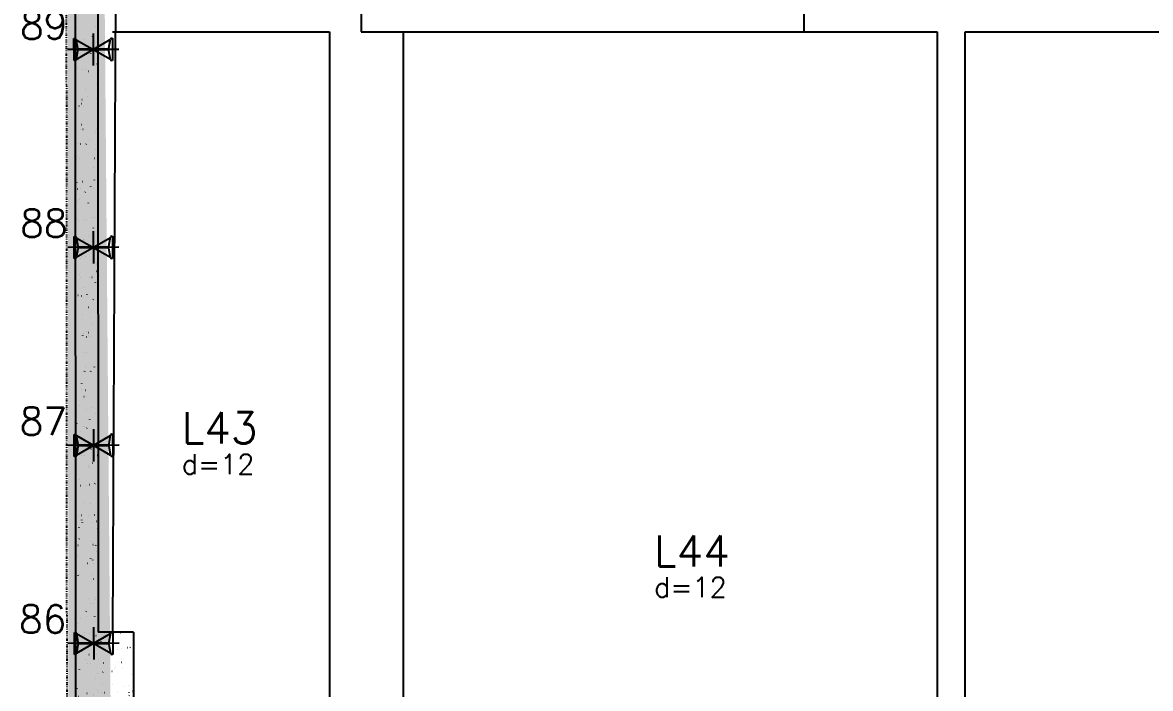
# Model space of a CAD drawing. Extents: x -40810 to 33675, y -2018 to 21213.
# Drawn here: x -6721 to -5957, y 8862 to 9312 of the extents above; entities that cross this region are included whole.
import ezdxf

# ---------------------------------------------------------------- set-up
doc = ezdxf.new("R2010")
doc.units = 0
doc.linetypes.add('ESTILO_TQS_0003', pattern=[1.5, 0.5, -0.4, 0.1, -0.5])
doc.layers.get('0').update_dxf_attribs({"color": 1, "lineweight": 9})
for name, color, linetype in [('1', 5, 'Continuous'), ('10', 7, 'Continuous'), ('13', 7, 'Continuous'), ('133', 176, 'Continuous'), ('19', 5, 'Continuous'), ('24', 5, 'ESTILO_TQS_0003'), ('3', 2, 'Continuous'), ('49', 20, 'Continuous'), ('51', 6, 'Continuous'), ('52', 21, 'Continuous')]:
    doc.layers.add(name, color=color, linetype=linetype)
doc.styles.get("Standard").update_dxf_attribs({"font": 'romans.shx', "width": 0.8})

# ---------------------------------------------------------------- blocks, each defined once
blk = doc.blocks.new('_H9EFD498501-008')
for p, q in [((191.437375, 685.660658), (191.437375, 685.660658)), ((191.437375, 681.891596), (191.437375, 681.891596)), ((191.437375, 681.891596), (191.437375, 681.891596)), ((191.437375, 681.891596), (191.437375, 681.891596)), ((191.664508, 685.670575), (191.739437, 685.673847)), ((196.880736, 685.103059), (196.890525, 685.177417)), ((200.506085, 686.056607), (200.581014, 686.059878)), ((204.868099, 684.869116), (204.941321, 684.885349)), ((208.14405, 680.617023), (208.153839, 680.691381)), ((208.529209, 685.680765), (208.602431, 685.696997)), ((210.1554, 685.013815), (210.201057, 685.073316)), ((210.621448, 686.498253), (210.696377, 686.501525)), ((212.494664, 686.580039), (212.569592, 686.583311)), ((221.33624, 686.966071), (221.411169, 686.969342)), ((195.392737, 673.800587), (195.402526, 673.874946)), ((203.900377, 676.862109), (203.946034, 676.921611)), ((219.304574, 675.350224), (219.314364, 675.424582)), ((222.431203, 675.872205), (222.504425, 675.888438)), ((226.092313, 676.683853), (226.165535, 676.700086)), ((228.132336, 676.816124), (228.177993, 676.875626)), ((191.437375, 669.001039), (191.437375, 669.001039)), ((191.437375, 665.556524), (191.437375, 665.556524)), ((191.437375, 665.556524), (191.437375, 665.556524)), ((191.437375, 665.556524), (191.437375, 665.556524)), ((192.043989, 669.135522), (192.117211, 669.151755)), ((197.759496, 668.859157), (197.805153, 668.918659)), ((199.333632, 665.901282), (199.408561, 665.904553)), ((200.156494, 671.982986), (200.202151, 672.042488)), ((201.206847, 665.983068), (201.281776, 665.98634)), ((205.223985, 672.057456), (205.297208, 672.073689)), ((206.553262, 668.533789), (206.563051, 668.608147)), ((210.048424, 666.3691), (210.123353, 666.372371)), ((220.163787, 666.810746), (220.238716, 666.814017)), ((221.877313, 668.664419), (221.92297, 668.72392)), ((222.037003, 666.892532), (222.111932, 666.895804)), ((191.437375, 660.62001), (191.437375, 660.62001)), ((191.504472, 660.707452), (191.550129, 660.766953)), ((193.801949, 661.717353), (193.811738, 661.791712)), ((205.945983, 659.326962), (206.019205, 659.343195)), ((209.607093, 660.13861), (209.680315, 660.154843)), ((215.736432, 660.661467), (215.782089, 660.720968)), ((217.640365, 662.709302), (217.650155, 662.78366)), ((218.13343, 663.785296), (218.179087, 663.844797)), ((222.787089, 663.060545), (222.860311, 663.076778)), ((228.903679, 658.223266), (228.913469, 658.297624)), ((191.437375, 656.110481), (191.437375, 656.110481)), ((191.437375, 656.110481), (191.437375, 656.110481)), ((191.437375, 656.110481), (191.437375, 656.110481)), ((204.889053, 655.892867), (204.898842, 655.967225)), ((209.481408, 652.509761), (209.527065, 652.569263)), ((216.152367, 651.40683), (216.162156, 651.481189)), ((223.509087, 650.33005), (223.582309, 650.346283)), ((227.170197, 651.141699), (227.243419, 651.157932)), ((191.437375, 645.452389), (191.437375, 645.452389)), ((191.437375, 645.452389), (191.437375, 645.452389)), ((191.437375, 643.756634), (191.437375, 643.756634)), ((191.437375, 643.219923), (191.437375, 643.219923)), ((192.13774, 649.076431), (192.147529, 649.15079)), ((193.121873, 643.593367), (193.195096, 643.6096)), ((198.760608, 645.772128), (198.835537, 645.7754)), ((203.340527, 644.50681), (203.386184, 644.566311)), ((203.401054, 644.590395), (203.410843, 644.664753)), ((205.737525, 647.630638), (205.783182, 647.69014)), ((206.30187, 646.515302), (206.375092, 646.531535)), ((208.875971, 646.213775), (208.9509, 646.217046)), ((210.749187, 646.295561), (210.824115, 646.298832)), ((219.590763, 646.681592), (219.665692, 646.684864)), ((227.312891, 646.140031), (227.322681, 646.21439)), ((227.458344, 644.312071), (227.504001, 644.371572)), ((229.706127, 647.123239), (229.781055, 647.12651)), ((197.085503, 636.355104), (197.13116, 636.414605)), ((210.684977, 634.596456), (210.758199, 634.612689)), ((214.561579, 639.323596), (214.571368, 639.397954)), ((221.317463, 636.309119), (221.36312, 636.36862)), ((223.714461, 639.432948), (223.760118, 639.492449)), ((223.864973, 637.518391), (223.938195, 637.534624)), ((191.437375, 630.329366), (191.437375, 630.329366)), ((191.437375, 630.329366), (191.437375, 630.329366)), ((191.437375, 630.329366), (191.437375, 630.329366)), ((191.437375, 628.99432), (191.437375, 628.99432)), ((191.437375, 628.99432), (191.437375, 628.99432)), ((191.437375, 628.99432), (191.437375, 628.99432)), ((193.341621, 631.475981), (193.387278, 631.535482)), ((201.810266, 632.507161), (201.820056, 632.581519)), ((207.023867, 633.784808), (207.097089, 633.801041)), ((212.89737, 626.682674), (212.907159, 626.757033)), ((215.062439, 628.157413), (215.108096, 628.216915)), ((218.41831, 626.526267), (218.493239, 626.529539)), ((220.291526, 626.608054), (220.366454, 626.611325)), ((225.648682, 633.499109), (225.658472, 633.573468)), ((229.133103, 626.994085), (229.208031, 626.997357)), ((191.437375, 625.348254), (191.437375, 625.348254)), ((191.437375, 625.348254), (191.437375, 625.348254)), ((191.437375, 625.348254), (191.437375, 625.348254)), ((197.588155, 625.616803), (197.663084, 625.620075)), ((199.46137, 625.69859), (199.536299, 625.701861)), ((200.146057, 619.866239), (200.155847, 619.940597)), ((207.379754, 620.973148), (207.452976, 620.989381)), ((208.302947, 626.084621), (208.377876, 626.087893)), ((208.921558, 620.154462), (208.967216, 620.213963)), ((211.318557, 623.27829), (211.364214, 623.337792)), ((224.160684, 622.196638), (224.170473, 622.270996)), ((224.586971, 624.787896), (224.660193, 624.804129)), ((228.248081, 625.599545), (228.321303, 625.615778)), ((191.437375, 617.438808), (191.437375, 617.438808)), ((194.199758, 618.051213), (194.27298, 618.067446)), ((202.666535, 612.002756), (202.712192, 612.062257)), ((211.409371, 615.380203), (211.419161, 615.454561)), ((224.942857, 611.976237), (225.01608, 611.99247)), ((226.898494, 611.956771), (226.944151, 612.016272)), ((229.295492, 615.0806), (229.34115, 615.140101)), ((191.437375, 605.24412), (191.437375, 605.24412)), ((191.437375, 605.24412), (191.437375, 605.24412)), ((191.437375, 604.54825), (191.437375, 604.54825)), ((191.437375, 604.54825), (191.437375, 604.54825)), ((191.437375, 604.54825), (191.437375, 604.54825)), ((196.525654, 603.999804), (196.571311, 604.059306)), ((197.015131, 605.48765), (197.09006, 605.490921)), ((198.658059, 608.563767), (198.667848, 608.638126)), ((198.922652, 607.123633), (198.968309, 607.183134)), ((207.130494, 605.929296), (207.205423, 605.932567)), ((208.101751, 608.242653), (208.174973, 608.258886)), ((209.00371, 606.011082), (209.078638, 606.014354)), ((209.818583, 603.296968), (209.828373, 603.371327)), ((211.762861, 609.054302), (211.836083, 609.070535)), ((217.845286, 606.397114), (217.920215, 606.400385)), ((220.643471, 603.805065), (220.689128, 603.864567)), ((222.569896, 610.113404), (222.579685, 610.187762)), ((227.96065, 606.83876), (228.035578, 606.842032)), ((229.833865, 606.920547), (229.908794, 606.923818)), ((191.437375, 597.368631), (191.437375, 597.368631)), ((191.437375, 597.368631), (191.437375, 597.368631)), ((197.067271, 596.480533), (197.07706, 596.554892)), ((214.50259, 595.802114), (214.548247, 595.861615)), ((216.899588, 598.925942), (216.945245, 598.985444)), ((220.905687, 597.472482), (220.915476, 597.54684)), ((225.664855, 599.245742), (225.738077, 599.261975)), ((229.325965, 600.057391), (229.399187, 600.073624)), ((191.437375, 591.657692), (191.437375, 591.657692)), ((191.437375, 591.657692), (191.437375, 591.657692)), ((191.437375, 591.657692), (191.437375, 591.657692)), ((191.616532, 591.69741), (191.689754, 591.713643)), ((195.277642, 592.509059), (195.350864, 592.525292)), ((208.154374, 590.656047), (208.164164, 590.730405)), ((208.457638, 595.430994), (208.53086, 595.447227)), ((191.437375, 585.139985), (191.437375, 585.139985)), ((191.437375, 585.139985), (191.437375, 585.139985)), ((191.437375, 585.139985), (191.437375, 585.139985)), ((195.403062, 583.839611), (195.412851, 583.91397)), ((195.842678, 585.332325), (195.917607, 585.335596)), ((197.715893, 585.414111), (197.790822, 585.417382)), ((204.503683, 582.771285), (204.54934, 582.830786)), ((206.55747, 585.800143), (206.632399, 585.803414)), ((208.247566, 587.650408), (208.293223, 587.709909)), ((209.179635, 582.700499), (209.252858, 582.716732)), ((212.840745, 583.512148), (212.913968, 583.528381)), ((216.672833, 586.241789), (216.747762, 586.24506)), ((218.546049, 586.323575), (218.620977, 586.326847)), ((219.417688, 586.17001), (219.427478, 586.244369)), ((226.020742, 586.434082), (226.093964, 586.450315)), ((227.387626, 586.709607), (227.462554, 586.712878)), ((191.437375, 578.767135), (191.437375, 578.767135)), ((191.437375, 578.767135), (191.437375, 578.767135)), ((191.972418, 578.885751), (192.045641, 578.901984)), ((202.106685, 579.647456), (202.152342, 579.706958)), ((206.666376, 579.353575), (206.676165, 579.427933)), ((217.8269, 574.086776), (217.83669, 574.161134)), ((222.480619, 574.573594), (222.526276, 574.633096)), ((226.224502, 579.452717), (226.270159, 579.512219)), ((226.742739, 573.703588), (226.815961, 573.719821)), ((191.437375, 565.876577), (191.437375, 565.876577)), ((191.437375, 565.876577), (191.437375, 565.876577)), ((191.437375, 565.876577), (191.437375, 565.876577)), ((191.437375, 565.742941), (191.437375, 565.742941)), ((191.437375, 565.742941), (191.437375, 565.742941)), ((191.437375, 565.742941), (191.437375, 565.742941)), ((192.107779, 566.616628), (192.153436, 566.676129)), ((192.694416, 566.155256), (192.767638, 566.171489)), ((193.915063, 572.53714), (193.924852, 572.611498)), ((195.269654, 565.203171), (195.344583, 565.206443)), ((195.851661, 571.495751), (195.897319, 571.555252)), ((196.355526, 566.966905), (196.428748, 566.983138)), ((205.075588, 567.270341), (205.085377, 567.344699)), ((205.385017, 565.644817), (205.459946, 565.648089)), ((207.258233, 565.726604), (207.333161, 565.729875)), ((209.535522, 569.88884), (209.608744, 569.905073)), ((216.099809, 566.112635), (216.174738, 566.115907)), ((220.083621, 571.449766), (220.129278, 571.509267)), ((226.215173, 566.554282), (226.290101, 566.557553)), ((228.088388, 566.636068), (228.163317, 566.63934)), ((228.914004, 568.262289), (228.923793, 568.336648)), ((191.437375, 565.03585), (191.437375, 565.03585)), ((191.437375, 565.03585), (191.437375, 565.03585)), ((192.324275, 560.453906), (192.334065, 560.528264)), ((210.084715, 558.418937), (210.130372, 558.478438)), ((213.828597, 563.29806), (213.874254, 563.357562)), ((213.91863, 557.969993), (213.991852, 557.986226)), ((216.162691, 561.445854), (216.172481, 561.520212)), ((227.098626, 560.891928), (227.171848, 560.908161)), ((191.437375, 553.717234), (191.437375, 553.717234)), ((191.437375, 553.717234), (191.437375, 553.717234)), ((191.437375, 552.986019), (191.437375, 552.986019)), ((191.437375, 552.986019), (191.437375, 552.986019)), ((193.050302, 553.343597), (193.123525, 553.35983)), ((203.411379, 554.629419), (203.421168, 554.703777)), ((207.687716, 555.295108), (207.733374, 555.35461)), ((210.25752, 557.158345), (210.330742, 557.174578)), ((214.674693, 550.143383), (214.684482, 550.217741)), ((227.426005, 556.959818), (227.435795, 557.034176)), ((228.061651, 550.221246), (228.107308, 550.280748)), ((191.437375, 544.931716), (191.437375, 544.931716)), ((191.437375, 544.931716), (191.437375, 544.931716)), ((191.437375, 544.931716), (191.437375, 544.931716)), ((194.097201, 545.047846), (194.17213, 545.051118)), ((195.970416, 545.129632), (196.045345, 545.132904)), ((197.68881, 542.26428), (197.734467, 542.323781)), ((201.432693, 547.143403), (201.47835, 547.202904)), ((201.92338, 543.326947), (201.93317, 543.401306)), ((204.811993, 545.515664), (204.886922, 545.518935)), ((210.613406, 544.346685), (210.686628, 544.362918)), ((214.927356, 545.95731), (215.002285, 545.960582)), ((216.800572, 546.039097), (216.8755, 546.042368)), ((225.642149, 546.425128), (225.717077, 546.4284)), ((225.664652, 547.097418), (225.710309, 547.156919)), ((225.835217, 544.876584), (225.845007, 544.950942)), ((227.820623, 548.161434), (227.893845, 548.177667)), ((191.437375, 540.095462), (191.437375, 540.095462)), ((191.437375, 540.095462), (191.437375, 540.095462)), ((191.437375, 540.095462), (191.437375, 540.095462)), ((193.7723, 540.613102), (193.845522, 540.629335)), ((195.291812, 539.140451), (195.337469, 539.199952)), ((197.43341, 541.424751), (197.506632, 541.440984)), ((213.083905, 538.060148), (213.093694, 538.134507)), ((219.409629, 538.945712), (219.455286, 539.005214)), ((228.17651, 535.349774), (228.249732, 535.366007)), ((191.437375, 534.117251), (191.437375, 534.117251)), ((191.437375, 534.117251), (191.437375, 534.117251)), ((191.437375, 527.204904), (191.437375, 527.204904)), ((191.437375, 527.204904), (191.437375, 527.204904)), ((194.128187, 527.801443), (194.201409, 527.817675)), ((200.332592, 531.243713), (200.342382, 531.318072)), ((211.335404, 531.616191), (211.408626, 531.632424)), ((213.268748, 530.94276), (213.314405, 531.002262)), ((214.996514, 532.427839), (215.069736, 532.444072)), ((215.665746, 534.066589), (215.711403, 534.126091)), ((224.171008, 532.235662), (224.180798, 532.31002)), ((191.437375, 524.827581), (191.437375, 524.827581)), ((191.437375, 524.827581), (191.437375, 524.827581)), ((193.524177, 524.918693), (193.599106, 524.921964)), ((203.63954, 525.360339), (203.714469, 525.36361)), ((205.512756, 525.442125), (205.587684, 525.445397)), ((207.013724, 522.791055), (207.059381, 522.850556)), ((211.419696, 525.419226), (211.429485, 525.493585)), ((214.354332, 525.828157), (214.429261, 525.831428)), ((222.68301, 520.93319), (222.692799, 521.007549)), ((224.469696, 526.269803), (224.544624, 526.273075)), ((226.342911, 526.35159), (226.41784, 526.354861)), ((228.898507, 522.619279), (228.97173, 522.635512)), ((191.437375, 514.314346), (191.437375, 514.314346)), ((191.437375, 514.314346), (191.437375, 514.314346)), ((191.437375, 514.314346), (191.437375, 514.314346)), ((194.850184, 515.070948), (194.923406, 515.087181)), ((198.511294, 515.882596), (198.584516, 515.898829)), ((198.668383, 518.602791), (198.678173, 518.67715)), ((200.872843, 514.788103), (200.9185, 514.847604)), ((203.269841, 517.911932), (203.315498, 517.971433)), ((209.931697, 514.116755), (209.941487, 514.191113)), ((211.69129, 518.804531), (211.764513, 518.820764)), ((224.99066, 514.593364), (225.036317, 514.652866)), ((191.437375, 504.723446), (191.437375, 504.723446)), ((191.437375, 504.723446), (191.437375, 504.723446)), ((191.437375, 504.723446), (191.437375, 504.723446)), ((192.351724, 504.763368), (192.426653, 504.766639)), ((194.224939, 504.845154), (194.299868, 504.848425)), ((194.61782, 506.636397), (194.663477, 506.695899)), ((197.180385, 507.30032), (197.190174, 507.374678)), ((203.066516, 505.231186), (203.141445, 505.234457)), ((212.413288, 506.074036), (212.48651, 506.090269)), ((213.181879, 505.672832), (213.256808, 505.676103)), ((215.055095, 505.754618), (215.130023, 505.75789)), ((216.074398, 506.885685), (216.14762, 506.901918)), ((218.849779, 506.590412), (218.895436, 506.649914)), ((221.092222, 508.849956), (221.102011, 508.924314)), ((221.246777, 509.714241), (221.292434, 509.773743)), ((223.896672, 506.14065), (223.9716, 506.143921)), ((229.254394, 509.80762), (229.327616, 509.823853)), ((191.437375, 502.491562), (191.437375, 502.491562)), ((191.437375, 501.423789), (191.437375, 501.423789)), ((191.437375, 501.423789), (191.437375, 501.423789)), ((195.206071, 502.259288), (195.279293, 502.275521)), ((208.340909, 502.033521), (208.350699, 502.107879)), ((212.594755, 498.438707), (212.640413, 498.498208)), ((229.976392, 497.077125), (230.049614, 497.093358)), ((195.589597, 495.217086), (195.599386, 495.291444)), ((195.928068, 489.528794), (196.001291, 489.545027)), ((199.589178, 490.340442), (199.662401, 490.356675)), ((206.453875, 490.435755), (206.499532, 490.495256)), ((206.6767, 489.392599), (206.68649, 489.466957)), ((208.850873, 493.559584), (208.89653, 493.619085)), ((212.769174, 493.262377), (212.842397, 493.27861)), ((219.428013, 496.209034), (219.437802, 496.283392)), ((191.437375, 488.533231), (191.437375, 488.533231)), ((191.437375, 488.533231), (191.437375, 488.533231)), ((191.437375, 488.533231), (191.437375, 488.533231)), ((191.437375, 484.619312), (191.437375, 484.619312)), ((191.437375, 484.619312), (191.437375, 484.619312)), ((191.7787, 484.634214), (191.853628, 484.637486)), ((193.925388, 482.576164), (193.935177, 482.650522)), ((200.198851, 482.284049), (200.244508, 482.343551)), ((201.894063, 485.07586), (201.968992, 485.079132)), ((203.767279, 485.157647), (203.842207, 485.160918)), ((212.608855, 485.543678), (212.683784, 485.54695)), ((217.152282, 481.343531), (217.225504, 481.359764)), ((217.940014, 484.906563), (217.949804, 484.980921)), ((222.724219, 485.985325), (222.799147, 485.988596)), ((224.43081, 482.238064), (224.476468, 482.297566)), ((224.597434, 486.067111), (224.672363, 486.070382)), ((226.827809, 485.361893), (226.873466, 485.421395)), ((191.437375, 475.642673), (191.437375, 475.642673)), ((191.437375, 475.642673), (191.437375, 475.642673)), ((194.05797, 474.281097), (194.103627, 474.340599)), ((196.283955, 476.717134), (196.357177, 476.733367)), ((196.454968, 477.404926), (196.500625, 477.464428)), ((205.188702, 478.090127), (205.198491, 478.164486)), ((213.491172, 480.531882), (213.564394, 480.548115)), ((218.175787, 474.086359), (218.221444, 474.14586)), ((229.100539, 479.639764), (229.110328, 479.714122)), ((191.437375, 470.865872), (191.437375, 470.865872)), ((191.437375, 470.865872), (191.437375, 470.865872)), ((192.437389, 471.273692), (192.447179, 471.34805)), ((203.597914, 466.006893), (203.607703, 466.081252)), ((212.034906, 466.083407), (212.080563, 466.142908)), ((213.847059, 467.720223), (213.920281, 467.736456)), ((214.431904, 469.207236), (214.477561, 469.266737)), ((216.349226, 472.823328), (216.359016, 472.897687)), ((227.43633, 466.998842), (227.446119, 467.0732)), ((191.437375, 464.515177), (191.437375, 464.515177)), ((191.437375, 463.677834), (191.437375, 463.677834)), ((191.437375, 463.677834), (191.437375, 463.677834)), ((191.437375, 463.677834), (191.437375, 463.677834)), ((191.437375, 462.752116), (191.437375, 462.752116)), ((191.437375, 462.752116), (191.437375, 462.752116)), ((191.437375, 462.752116), (191.437375, 462.752116)), ((192.479462, 464.560675), (192.554391, 464.563947)), ((197.005953, 463.986639), (197.079175, 464.002872)), ((200.667063, 464.798288), (200.740285, 464.814521)), ((201.321039, 464.946707), (201.395968, 464.949978)), ((211.436402, 465.388353), (211.511331, 465.391625)), ((213.309618, 465.47014), (213.384546, 465.473411)), ((214.685017, 460.182406), (214.694807, 460.256765)), ((222.151194, 465.856171), (222.226123, 465.859443)), ((197.361839, 451.17498), (197.435061, 451.191213)), ((201.933705, 453.365971), (201.943494, 453.44033)), ((202.035999, 453.052578), (202.081656, 453.11208)), ((205.779882, 457.931701), (205.825539, 457.991203)), ((214.569056, 454.989728), (214.642278, 455.005961)), ((218.230166, 455.801377), (218.303388, 455.81761)), ((225.948331, 455.69637), (225.958121, 455.770729)), ((230.011842, 457.885716), (230.057499, 457.945218)), ((191.437375, 449.861558), (191.437375, 449.861558)), ((191.437375, 449.861558), (191.437375, 449.861558)), ((191.437375, 444.411042), (191.437375, 444.411042)), ((191.437375, 444.411042), (191.437375, 444.411042)), ((191.437375, 444.411042), (191.437375, 444.411042)), ((199.639001, 449.92875), (199.684658, 449.988251)), ((200.148586, 444.791382), (200.223515, 444.794653)), ((202.021802, 444.873168), (202.09673, 444.87644)), ((210.863378, 445.2592), (210.938307, 445.262471)), ((213.197019, 448.879935), (213.206808, 448.954293)), ((220.012935, 444.854888), (220.058592, 444.914389)), ((220.978742, 445.700846), (221.05367, 445.704118)), ((222.851957, 445.782632), (222.926886, 445.785904)), ((223.756818, 449.734011), (223.802475, 449.793512)), ((224.357543, 443.613136), (224.367333, 443.687494)), ((191.437375, 439.240183), (191.437375, 439.240183)), ((191.437375, 436.971), (191.437375, 436.971)), ((191.437375, 436.971), (191.437375, 436.971)), ((191.437375, 436.971), (191.437375, 436.971)), ((193.383978, 441.777044), (193.429635, 441.836545)), ((198.083837, 438.444485), (198.157059, 438.460718)), ((200.445706, 442.0635), (200.455496, 442.137858)), ((201.744947, 439.256134), (201.818169, 439.272367)), ((211.606231, 436.796701), (211.61602, 436.871059)), ((214.924943, 442.178069), (214.998165, 442.194302)), ((217.615937, 441.731059), (217.661594, 441.79056)), ((198.854918, 429.980266), (198.864708, 430.054624)), ((207.617031, 428.70023), (207.662688, 428.759732)), ((211.360914, 433.579353), (211.406571, 433.638855)), ((215.64694, 429.447574), (215.720163, 429.463807)), ((219.30805, 430.259222), (219.381273, 430.275455)), ((222.693334, 430.972214), (222.703124, 431.046572)), ((191.437375, 424.306908), (191.437375, 424.306908)), ((191.437375, 424.306908), (191.437375, 424.306908)), ((191.437375, 424.080443), (191.437375, 424.080443)), ((191.437375, 424.080443), (191.437375, 424.080443)), ((198.439723, 425.632826), (198.512945, 425.649059)), ((199.575562, 424.662228), (199.650491, 424.6655)), ((205.220033, 425.576402), (205.26569, 425.635903)), ((209.690925, 425.103875), (209.765854, 425.107146)), ((209.942022, 424.155779), (209.951811, 424.230137)), ((211.564141, 425.185661), (211.639069, 425.188933)), ((220.405717, 425.571693), (220.480646, 425.574964)), ((225.593967, 420.50254), (225.639624, 420.562041)), ((229.337849, 425.381663), (229.383507, 425.441164)), ((197.497537, 419.669931), (197.497537, 419.669931)), ((197.497537, 419.669931), (197.497537, 419.669931)), ((199.869303, 418.603195), (199.869303, 418.603195)), ((199.869303, 418.603195), (199.869303, 418.603195)), ((208.125946, 414.889652), (208.125946, 414.889652)), ((208.125946, 414.889652), (208.125946, 414.889652)), ((208.688786, 414.636506), (208.688786, 414.636506)), ((216.002827, 416.635914), (216.076049, 416.652147)), ((221.205336, 419.669743), (221.215125, 419.744101)), ((223.196969, 417.378711), (223.242626, 417.438212)), ((217.910305, 410.488996), (217.910305, 410.488996)), ((217.910305, 410.488996), (217.910305, 410.488996)), ((219.880035, 409.603082), (219.880035, 409.603082)), ((219.880035, 409.603082), (219.880035, 409.603082)), ((219.880035, 409.603082), (219.880035, 409.603082)), ((227.323779, 406.255151), (227.323779, 406.255151)), ((227.323779, 406.255151), (227.323779, 406.255151)), ((228.307807, 405.812571), (228.307807, 405.812571)), ((228.307807, 405.812571), (228.307807, 405.812571)), ((229.948057, 405.884185), (230.022985, 405.887457))]:
    blk.add_line(p, q)
blk = doc.blocks.new('_H9EFD498501-009')
for p, q in [((191.437375, 1094.389442), (191.437375, 1094.389442)), ((191.437375, 1094.389442), (191.437375, 1094.389442)), ((191.437375, 1093.953633), (191.437375, 1093.953633)), ((191.437375, 1093.953633), (191.437375, 1093.953633)), ((191.704328, 1095.981336), (191.714117, 1096.055695)), ((204.463058, 1097.277167), (204.536281, 1097.2934)), ((191.437375, 1087.743352), (191.437375, 1087.743352)), ((191.437375, 1087.743352), (191.437375, 1087.743352)), ((197.1307, 1087.991928), (197.205629, 1087.995199)), ((201.978514, 1085.491454), (202.024171, 1085.550956)), ((202.791431, 1090.15685), (202.801221, 1090.231208)), ((205.185056, 1084.546672), (205.258278, 1084.562905)), ((205.722397, 1090.370577), (205.768054, 1090.430079)), ((191.437375, 1081.498885), (191.437375, 1081.498885)), ((191.437375, 1081.498885), (191.437375, 1081.498885)), ((191.437375, 1081.498885), (191.437375, 1081.498885)), ((199.581516, 1082.367625), (199.627173, 1082.427127)), ((201.303433, 1078.854378), (201.313222, 1078.928737)), ((191.437375, 1071.753975), (191.437375, 1071.753975)), ((193.326492, 1074.21592), (193.372149, 1074.275421)), ((205.540943, 1071.735012), (205.614165, 1071.751245)), ((191.437375, 1068.608327), (191.437375, 1068.608327)), ((191.437375, 1067.639217), (191.437375, 1067.639217)), ((191.437375, 1067.639217), (191.437375, 1067.639217)), ((191.437375, 1067.639217), (191.437375, 1067.639217)), ((192.360947, 1068.813078), (192.434169, 1068.829311)), ((195.958247, 1067.836603), (196.033176, 1067.839874)), ((197.831462, 1067.918389), (197.906391, 1067.921661)), ((199.712645, 1066.771144), (199.722434, 1066.845502)), ((191.437375, 1055.717769), (191.437375, 1055.717769)), ((191.437375, 1055.717769), (191.437375, 1055.717769)), ((191.437375, 1055.717769), (191.437375, 1055.717769)), ((198.048436, 1054.130222), (198.058225, 1054.20458)), ((205.162547, 1058.015278), (205.208204, 1058.074779)), ((191.437375, 1047.535083), (191.437375, 1047.535083)), ((191.437375, 1047.535083), (191.437375, 1047.535083)), ((195.385223, 1047.707449), (195.460152, 1047.710721)), ((198.907524, 1049.863572), (198.953181, 1049.923073)), ((205.500586, 1048.149096), (205.575515, 1048.152367)), ((191.437375, 1042.827212), (191.437375, 1042.827212)), ((191.437375, 1040.128285), (191.437375, 1040.128285)), ((191.437375, 1040.128285), (191.437375, 1040.128285)), ((192.766643, 1041.86062), (192.8123, 1041.920122)), ((193.438831, 1043.270923), (193.512053, 1043.287156)), ((195.163641, 1044.984449), (195.209298, 1045.04395)), ((196.560437, 1042.827751), (196.570227, 1042.902109)), ((191.437375, 1029.936654), (191.437375, 1029.936654)), ((191.437375, 1029.936654), (191.437375, 1029.936654)), ((191.437375, 1029.936654), (191.437375, 1029.936654)), ((191.437375, 1027.430948), (191.437375, 1027.430948)), ((191.437375, 1027.430948), (191.437375, 1027.430948)), ((191.437375, 1027.430948), (191.437375, 1027.430948)), ((194.21277, 1027.552124), (194.287699, 1027.555396)), ((194.969649, 1030.744516), (194.979439, 1030.818875)), ((196.085985, 1027.633911), (196.160914, 1027.637182)), ((204.488555, 1025.511224), (204.534212, 1025.570725)), ((204.927562, 1028.019942), (205.002491, 1028.023214)), ((206.056753, 1024.92003), (206.066542, 1024.994388)), ((191.437375, 1017.046096), (191.437375, 1017.046096)), ((193.30544, 1018.103594), (193.31523, 1018.177953)), ((194.516715, 1017.728769), (194.589937, 1017.745002)), ((198.347674, 1017.508272), (198.393331, 1017.567774)), ((200.744672, 1020.632101), (200.790329, 1020.691602)), ((191.437375, 1008.502596), (191.437375, 1008.502596)), ((192.09265, 1009.356567), (192.138308, 1009.416068)), ((204.568754, 1013.617558), (204.578544, 1013.691917)), ((191.437375, 1007.326813), (191.437375, 1007.326813)), ((191.437375, 1007.326813), (191.437375, 1007.326813)), ((191.437375, 1004.155538), (191.437375, 1004.155538)), ((191.437375, 1004.155538), (191.437375, 1004.155538)), ((191.437375, 1004.155538), (191.437375, 1004.155538)), ((191.437375, 1003.914233), (191.437375, 1003.914233)), ((191.437375, 1003.914233), (191.437375, 1003.914233)), ((191.437375, 1003.914233), (191.437375, 1003.914233)), ((191.817442, 1006.801123), (191.827231, 1006.875481)), ((193.639746, 1007.422971), (193.714675, 1007.426242)), ((202.977966, 1001.534324), (202.987756, 1001.608682)), ((203.755109, 1007.864617), (203.830038, 1007.867889)), ((205.628325, 1007.946404), (205.703253, 1007.949675)), ((203.928705, 993.155924), (203.974363, 993.215426)), ((191.437375, 991.264981), (191.437375, 991.264981)), ((191.437375, 991.264981), (191.437375, 991.264981)), ((191.437375, 991.264981), (191.437375, 991.264981)), ((191.437375, 987.222679), (191.437375, 987.222679)), ((191.437375, 987.222679), (191.437375, 987.222679)), ((191.437375, 987.222679), (191.437375, 987.222679)), ((191.933489, 991.374967), (192.006711, 991.391199)), ((192.467293, 987.267646), (192.542222, 987.270917)), ((194.340508, 987.349432), (194.415437, 987.352704)), ((195.594599, 992.186615), (195.667821, 992.202848)), ((201.313757, 988.893402), (201.323547, 988.96776)), ((203.182085, 987.735464), (203.257014, 987.738735)), ((191.437375, 978.374423), (191.437375, 978.374423)), ((191.437375, 978.374423), (191.437375, 978.374423)), ((192.289376, 978.563307), (192.362598, 978.57954)), ((193.929799, 980.125096), (193.975456, 980.184597)), ((197.673682, 985.004219), (197.719339, 985.06372)), ((199.825759, 977.590931), (199.835548, 977.665289)), ((191.437375, 976.876906), (191.437375, 976.876906)), ((191.437375, 976.876906), (191.437375, 976.876906)), ((191.532801, 977.001267), (191.578458, 977.060768)), ((191.437375, 967.118544), (191.437375, 967.118544)), ((191.437375, 967.118544), (191.437375, 967.118544)), ((191.437375, 965.483865), (191.437375, 965.483865)), ((191.437375, 965.483865), (191.437375, 965.483865)), ((191.437375, 965.483865), (191.437375, 965.483865)), ((191.894269, 967.138492), (191.969197, 967.141764)), ((193.011373, 965.832812), (193.084595, 965.849045)), ((196.672483, 966.644461), (196.745705, 966.660694)), ((198.234971, 965.507696), (198.24476, 965.582055)), ((202.009632, 967.580139), (202.084561, 967.58341)), ((203.882848, 967.661925), (203.957776, 967.665196)), ((199.51083, 955.772748), (199.556487, 955.832249)), ((203.254713, 960.651871), (203.30037, 960.711372)), ((191.437375, 952.593308), (191.437375, 952.593308)), ((191.437375, 952.593308), (191.437375, 952.593308)), ((192.595031, 947.064954), (192.66996, 947.068225)), ((193.36726, 953.021153), (193.440482, 953.037386)), ((196.570762, 952.866774), (196.580551, 952.941133)), ((197.113832, 952.648919), (197.159489, 952.70842)), ((201.436608, 947.450985), (201.511537, 947.454257)), ((191.437375, 947.014409), (191.437375, 947.014409)), ((191.437375, 945.251216), (191.437375, 945.251216)), ((191.437375, 945.251216), (191.437375, 945.251216)), ((191.437375, 939.70275), (191.437375, 939.70275)), ((191.437375, 939.70275), (191.437375, 939.70275)), ((191.437375, 939.70275), (191.437375, 939.70275)), ((194.089257, 940.290658), (194.162479, 940.306891)), ((195.082763, 941.564303), (195.092553, 941.638661)), ((197.750367, 941.102307), (197.823589, 941.11854)), ((206.243288, 936.297504), (206.253077, 936.371862)), ((191.437375, 926.910275), (191.437375, 926.910275)), ((191.437375, 926.910275), (191.437375, 926.910275)), ((191.437375, 926.910275), (191.437375, 926.910275)), ((191.437375, 926.812192), (191.437375, 926.812192)), ((191.437375, 926.812192), (191.437375, 926.812192)), ((193.491975, 929.481069), (193.501765, 929.555427)), ((194.445144, 927.478999), (194.518366, 927.495232)), ((200.264155, 927.29566), (200.339084, 927.298932)), ((202.13737, 927.377446), (202.212299, 927.380718)), ((202.694863, 928.296571), (202.740521, 928.356072)), ((205.091862, 931.4204), (205.137519, 931.479901)), ((191.827766, 916.840147), (191.837556, 916.914505)), ((196.43984, 920.144865), (196.485497, 920.204367)), ((204.579079, 923.656582), (204.588868, 923.73094)), ((191.437375, 913.921635), (191.437375, 913.921635)), ((191.437375, 913.921635), (191.437375, 913.921635)), ((191.437375, 913.921635), (191.437375, 913.921635)), ((191.437375, 913.874833), (191.437375, 913.874833)), ((191.437375, 913.625527), (191.437375, 913.625527)), ((191.437375, 913.625527), (191.437375, 913.625527)), ((191.437375, 913.625527), (191.437375, 913.625527)), ((192.695957, 915.265742), (192.741614, 915.325244)), ((195.167141, 914.748504), (195.240364, 914.764737)), ((198.828251, 915.560152), (198.901474, 915.576385)), ((203.09108, 912.354111), (203.10087, 912.428469)), ((191.437375, 906.80614), (191.437375, 906.80614)), ((191.437375, 906.80614), (191.437375, 906.80614)), ((195.523028, 901.936844), (195.59625, 901.953077)), ((199.691131, 907.166507), (199.76606, 907.169778)), ((191.437375, 901.031077), (191.437375, 901.031077)), ((191.437375, 901.031077), (191.437375, 901.031077)), ((201.500292, 900.270876), (201.510082, 900.345235)), ((202.020871, 895.792517), (202.066528, 895.852019)), ((191.437375, 888.140519), (191.437375, 888.140519)), ((191.437375, 888.140519), (191.437375, 888.140519)), ((191.437375, 888.140519), (191.437375, 888.140519)), ((191.437375, 886.702005), (191.437375, 886.702005)), ((191.437375, 886.702005), (191.437375, 886.702005)), ((191.437375, 886.702005), (191.437375, 886.702005)), ((195.87999, 887.789565), (195.925647, 887.849067)), ((196.245026, 889.20635), (196.318248, 889.222583)), ((198.276988, 890.913394), (198.322645, 890.972896)), ((198.518678, 887.011182), (198.593607, 887.014453)), ((199.836083, 887.629954), (199.845873, 887.704313)), ((199.906136, 890.017998), (199.979358, 890.034231)), ((200.391893, 887.092968), (200.466822, 887.096239)), ((191.437375, 881.999837), (191.437375, 881.999837)), ((191.437375, 881.999837), (191.437375, 881.999837)), ((191.437375, 875.249962), (191.437375, 875.249962)), ((191.437375, 875.249962), (191.437375, 875.249962)), ((196.600912, 876.39469), (196.674134, 876.410923)), ((198.348085, 876.327483), (198.357874, 876.401841)), ((191.437375, 866.597871), (191.437375, 866.597871)), ((191.437375, 866.597871), (191.437375, 866.597871)), ((196.757297, 864.244249), (196.767086, 864.318607)), ((197.32291, 863.664195), (197.396132, 863.680428)), ((197.945654, 866.882028), (198.020583, 866.8853)), ((200.98402, 864.475844), (201.057242, 864.492077)), ((201.461022, 863.437217), (201.506679, 863.496719)), ((203.85802, 866.561046), (203.903677, 866.620548)), ((191.437375, 862.359404), (191.437375, 862.359404)), ((191.437375, 862.359404), (191.437375, 862.359404)), ((191.437375, 862.359404), (191.437375, 862.359404)), ((191.437375, 850.374148), (191.437375, 850.374148)), ((191.437375, 850.374148), (191.437375, 850.374148)), ((191.437375, 850.374148), (191.437375, 850.374148)), ((191.437375, 849.468846), (191.437375, 849.468846)), ((191.437375, 849.468846), (191.437375, 849.468846)), ((191.462115, 850.406389), (191.507772, 850.46589)), ((195.093088, 851.603327), (195.102877, 851.677685)), ((195.205998, 855.285512), (195.251655, 855.345013)), ((197.678796, 850.852536), (197.752018, 850.868769)), ((191.437375, 846.493736), (191.437375, 846.493736)), ((191.437375, 846.493736), (191.437375, 846.493736)), ((191.437375, 846.493736), (191.437375, 846.493736)), ((193.605089, 840.300855), (193.614879, 840.375214)), ((196.773201, 846.726703), (196.84813, 846.729974)), ((198.646416, 846.808489), (198.721345, 846.811761)), ((191.437375, 836.578289), (191.437375, 836.578289)), ((191.437375, 836.578289), (191.437375, 836.578289)), ((191.437375, 836.578289), (191.437375, 836.578289)), ((198.400794, 838.122041), (198.474016, 838.138274)), ((202.061904, 838.93369), (202.135126, 838.949923)), ((204.765614, 835.034056), (204.775403, 835.108415)), ((191.437375, 826.389601), (191.437375, 826.389601)), ((191.437375, 826.389601), (191.437375, 826.389601)), ((192.014301, 828.217621), (192.024091, 828.291979)), ((196.200177, 826.59755), (196.275106, 826.600821)), ((197.043146, 826.054041), (197.088804, 826.113542)), ((198.75668, 825.310382), (198.829903, 825.326615)), ((200.787029, 830.933164), (200.832686, 830.992665)), ((206.31554, 827.039196), (206.345897, 827.040521)), ((191.437375, 823.835433), (191.437375, 823.835433)), ((191.437375, 823.835433), (191.437375, 823.835433)), ((191.437375, 823.687731), (191.437375, 823.687731)), ((191.437375, 823.687731), (191.437375, 823.687731)), ((191.437375, 818.748458), (191.437375, 818.748458)), ((191.437375, 818.748458), (191.437375, 818.748458)), ((194.646148, 822.930212), (194.691805, 822.989714)), ((203.101405, 822.393134), (203.111194, 822.467493)), ((191.437375, 810.797173), (191.437375, 810.797173)), ((191.437375, 810.797173), (191.437375, 810.797173)), ((191.437375, 810.797173), (191.437375, 810.797173)), ((199.478678, 812.579887), (199.5519, 812.59612)), ((201.613406, 811.090663), (201.623196, 811.165021)), ((203.139788, 813.391536), (203.21301, 813.407769)), ((191.437375, 806.285466), (191.437375, 806.285466)), ((191.437375, 806.285466), (191.437375, 806.285466)), ((191.437375, 806.285466), (191.437375, 806.285466)), ((195.027724, 806.442224), (195.102653, 806.445496)), ((196.900939, 806.524011), (196.975868, 806.527282)), ((205.742516, 806.910042), (205.817445, 806.913314)), ((191.437375, 797.906615), (191.437375, 797.906615)), ((191.437375, 797.906615), (191.437375, 797.906615)), ((199.834565, 799.768227), (199.907787, 799.78446)), ((200.022618, 799.007429), (200.032408, 799.081787)), ((200.22718, 798.577864), (200.272837, 798.637366)), ((202.624178, 801.701693), (202.669835, 801.761194)), ((191.437375, 787.122768), (191.437375, 787.122768)), ((193.972156, 790.426159), (194.017813, 790.48566)), ((200.556562, 787.037733), (200.629784, 787.053966)), ((204.217672, 787.849381), (204.290894, 787.865614)), ((204.570063, 786.754717), (204.644992, 786.757989)), ((191.437375, 786.181332), (191.437375, 786.181332)), ((191.437375, 786.181332), (191.437375, 786.181332)), ((191.437375, 785.016058), (191.437375, 785.016058)), ((191.437375, 785.016058), (191.437375, 785.016058)), ((191.437375, 785.016058), (191.437375, 785.016058)), ((194.4547, 786.313071), (194.529629, 786.316342)), ((198.358409, 786.366507), (198.368199, 786.440865)), ((191.437375, 772.1255), (191.437375, 772.1255)), ((191.437375, 772.1255), (191.437375, 772.1255)), ((196.870411, 775.064035), (196.8802, 775.138394)), ((200.912449, 774.226073), (200.985671, 774.242306)), ((205.808211, 774.225516), (205.853868, 774.285018)), ((191.437375, 766.077197), (191.437375, 766.077197)), ((191.437375, 766.077197), (191.437375, 766.077197)), ((191.437375, 766.077197), (191.437375, 766.077197)), ((193.282247, 766.157746), (193.357176, 766.161017)), ((195.155462, 766.239532), (195.230391, 766.242804)), ((199.553187, 766.073811), (199.598844, 766.133312)), ((203.997039, 766.625564), (204.071968, 766.628835)), ((191.437375, 759.234942), (191.437375, 759.234942)), ((191.437375, 759.234942), (191.437375, 759.234942)), ((191.437375, 759.234942), (191.437375, 759.234942)), ((193.412306, 758.070859), (193.457963, 758.13036)), ((195.279623, 762.980801), (195.289412, 763.055159)), ((195.809304, 761.194688), (195.854962, 761.254189)), ((201.634446, 761.495579), (201.707669, 761.511812)), ((205.295556, 762.307227), (205.368779, 762.32346)), ((206.366727, 757.156314), (206.376516, 757.230673)), ((191.437375, 755.497079), (191.437375, 755.497079)), ((191.437375, 755.497079), (191.437375, 755.497079)), ((193.615414, 750.339879), (193.625203, 750.414237)), ((201.990333, 748.683919), (202.063555, 748.700152)), ((191.437375, 746.344385), (191.437375, 746.344385)), ((191.437375, 746.344385), (191.437375, 746.344385)), ((191.437375, 745.973062), (191.437375, 745.973062)), ((191.437375, 745.973062), (191.437375, 745.973062)), ((192.709223, 746.028592), (192.784152, 746.031864)), ((202.824586, 746.470239), (202.899515, 746.47351)), ((204.697802, 746.552025), (204.77273, 746.555297)), ((204.878728, 745.853843), (204.888517, 745.928201)), ((205.134219, 741.721463), (205.179876, 741.780964)), ((191.437375, 733.796034), (191.437375, 733.796034)), ((191.437375, 733.796034), (191.437375, 733.796034)), ((191.437375, 733.796034), (191.437375, 733.796034)), ((191.437375, 733.453827), (191.437375, 733.453827)), ((191.437375, 733.453827), (191.437375, 733.453827)), ((191.437375, 733.453827), (191.437375, 733.453827)), ((192.127415, 739.037408), (192.137205, 739.111766)), ((198.993338, 733.718511), (199.038995, 733.778012)), ((201.390336, 736.84234), (201.435993, 736.901841)), ((202.71233, 735.953424), (202.785553, 735.969657)), ((203.28794, 733.770609), (203.297729, 733.844967)), ((206.373441, 736.765073), (206.402925, 736.771609)), ((191.437375, 725.868928), (191.437375, 725.868928)), ((191.437375, 725.868928), (191.437375, 725.868928)), ((191.437375, 725.868928), (191.437375, 725.868928)), ((191.53677, 725.873267), (191.611699, 725.876539)), ((192.738314, 725.566805), (192.783971, 725.626307)), ((193.409985, 725.955054), (193.484914, 725.958325)), ((202.251562, 726.341085), (202.326491, 726.344357)), ((191.437375, 723.871389), (191.437375, 723.871389)), ((191.437375, 720.563269), (191.437375, 720.563269)), ((191.437375, 720.563269), (191.437375, 720.563269)), ((201.623731, 721.129687), (201.633521, 721.204045)), ((203.068217, 723.141765), (203.141439, 723.157998)), ((203.790215, 710.41127), (203.863437, 710.427503)), ((191.437375, 707.672712), (191.437375, 707.672712)), ((191.437375, 707.672712), (191.437375, 707.672712)), ((191.437375, 707.672712), (191.437375, 707.672712)), ((191.437375, 705.764793), (191.437375, 705.764793)), ((191.437375, 705.764793), (191.437375, 705.764793)), ((191.437375, 705.764793), (191.437375, 705.764793)), ((200.135732, 709.827215), (200.145522, 709.901574)), ((201.079109, 706.18576), (201.154038, 706.189032)), ((202.952325, 706.267547), (203.027253, 706.270818)), ((204.574369, 709.366163), (204.620026, 709.425664)), ((194.575463, 696.335334), (194.62112, 696.394836)), ((198.319345, 701.214457), (198.365002, 701.273959)), ((198.544944, 697.743981), (198.554734, 697.818339)), ((204.146101, 697.599611), (204.219323, 697.615844)), ((191.437375, 694.782154), (191.437375, 694.782154)), ((191.437375, 694.782154), (191.437375, 694.782154)), ((191.437375, 692.245699), (191.437375, 692.245699)), ((191.437375, 692.245699), (191.437375, 692.245699)), ((192.178464, 693.211505), (192.224122, 693.271007)), ((197.144481, 687.106402), (197.144481, 687.106402)), ((197.144481, 687.106402), (197.144481, 687.106402))]:
    blk.add_line(p, q)

msp = doc.modelspace()

# ---------------------------------------------------------------- linework, layer by layer
at = {"layer": '1'}
for p, q in [((-6659.44, 8899.72), (-6655.094, 9813.113)), ((-6659.743, 9306.113), (-6512.753, 9306.113)), ((-6512.753, 9306.113), (-6512.753, 8616.222)), ((-6462.753, 9306.113), (-6462.753, 8609.137))]:
    msp.add_line(p, q, dxfattribs=at)
for points in [[(-6191.253, 9306.113), (-6101.253, 9306.113)], [(-6101.253, 9306.113), (-6101.253, 8712.49)], [(-6082.253, 9306.113), (-5802.253, 9306.113)], [(-6082.253, 8712.49), (-6082.253, 9306.113)]]:
    msp.add_lwpolyline(points, dxfattribs=at)
at = {"layer": '133'}
msp.add_solid([(-6659.253, 8645.339), (-6693.717, 12755.699), (-6689.314, 8632.929)], dxfattribs=at)
at = {"layer": '24'}
msp.add_line((-6690.31, 8632.934), (-6692.62, 12293.615), dxfattribs=at)
at = {"layer": '3'}
msp.add_lwpolyline([(-6491.253, 9306.113), (-6191.253, 9306.113), (-6191.253, 9331.113), (-6491.253, 9331.113), (-6491.253, 9306.113)], dxfattribs=at)
at = {"layer": '49'}
for p, q in [((-6684.315, 8635.009), (-6685.835, 11717.534)), ((-6669.899, 9819.593), (-6669.318, 8899.72)), ((-6645.498, 8899.72), (-6669.451, 8899.72)), ((-6645.498, 8899.72), (-6645.498, 8617.55))]:
    msp.add_line(p, q, dxfattribs=at)
at = {"layer": '51'}
for p, q in [((-6672.777, 9305.07), (-6672.679, 9283.252)), ((-6685.761, 9301.603), (-6685.007, 9301.606)), ((-6685.694, 9286.603), (-6685.761, 9301.603)), ((-6684.396, 9301.126), (-6683.304, 9294.99)), ((-6684.33, 9300.753), (-6661.125, 9287.57)), ((-6684.27, 9287.466), (-6661.185, 9300.857)), ((-6662.159, 9295.085), (-6661.122, 9301.23)), ((-6660.516, 9301.716), (-6659.762, 9301.72)), ((-6659.762, 9301.72), (-6659.694, 9286.72)), ((-6655.379, 9294.239), (-6690.076, 9294.083)), ((-6683.296, 9293.237), (-6684.333, 9287.092)), ((-6682.695, 9294.51), (-6662.766, 9294.599)), ((-6662.762, 9293.812), (-6682.69, 9293.723)), ((-6661.059, 9287.196), (-6662.151, 9293.332)), ((-6684.94, 9286.606), (-6685.694, 9286.603)), ((-6659.694, 9286.72), (-6660.448, 9286.716)), ((-6685.677, 9167.603), (-6684.923, 9167.606)), ((-6685.609, 9152.603), (-6685.677, 9167.603)), ((-6684.312, 9167.126), (-6683.22, 9160.99)), ((-6684.245, 9166.753), (-6661.041, 9153.57)), ((-6684.186, 9153.466), (-6661.101, 9166.857)), ((-6672.692, 9171.07), (-6672.594, 9149.252)), ((-6662.075, 9161.085), (-6661.038, 9167.231)), ((-6660.431, 9167.716), (-6659.677, 9167.72)), ((-6659.677, 9167.72), (-6659.61, 9152.72)), ((-6655.295, 9160.239), (-6689.992, 9160.083)), ((-6683.212, 9159.237), (-6684.249, 9153.092)), ((-6682.61, 9160.51), (-6662.681, 9160.599)), ((-6662.677, 9159.813), (-6682.605, 9159.723)), ((-6660.974, 9153.197), (-6662.067, 9159.332)), ((-6684.855, 9152.606), (-6685.609, 9152.603)), ((-6659.61, 9152.72), (-6660.364, 9152.716)), ((-6672.608, 9037.07), (-6672.51, 9015.252)), ((-6685.592, 9033.602), (-6684.838, 9033.606)), ((-6685.525, 9018.603), (-6685.592, 9033.602)), ((-6684.227, 9033.126), (-6683.135, 9026.99)), ((-6684.161, 9032.752), (-6660.956, 9019.57)), ((-6684.101, 9019.465), (-6661.016, 9032.856)), ((-6661.99, 9027.085), (-6660.953, 9033.23)), ((-6660.347, 9033.716), (-6659.593, 9033.719)), ((-6659.593, 9033.719), (-6659.525, 9018.719)), ((-6655.21, 9026.239), (-6689.907, 9026.083)), ((-6683.127, 9025.237), (-6684.164, 9019.092)), ((-6682.526, 9026.51), (-6662.596, 9026.599)), ((-6662.593, 9025.812), (-6682.521, 9025.723)), ((-6660.89, 9019.196), (-6661.982, 9025.332)), ((-6684.771, 9018.606), (-6685.525, 9018.603)), ((-6659.525, 9018.719), (-6660.279, 9018.716)), ((-6685.508, 8899.603), (-6684.754, 8899.606)), ((-6685.44, 8884.603), (-6685.508, 8899.603)), ((-6684.143, 8899.126), (-6683.051, 8892.99)), ((-6684.076, 8898.753), (-6660.872, 8885.57)), ((-6684.017, 8885.466), (-6660.932, 8898.857)), ((-6672.523, 8903.07), (-6672.425, 8881.252)), ((-6661.905, 8893.085), (-6660.869, 8899.231)), ((-6660.262, 8899.716), (-6659.508, 8899.72)), ((-6659.508, 8899.72), (-6659.44, 8884.72)), ((-6655.125, 8892.239), (-6689.823, 8892.083)), ((-6683.043, 8891.237), (-6684.08, 8885.092)), ((-6682.441, 8892.51), (-6662.512, 8892.6)), ((-6662.508, 8891.813), (-6682.436, 8891.723)), ((-6660.805, 8885.197), (-6661.898, 8891.332)), ((-6684.686, 8884.606), (-6685.44, 8884.603)), ((-6659.44, 8884.72), (-6660.195, 8884.716))]:
    msp.add_line(p, q, dxfattribs=at)
for centre, start, end in [((-6685.004, 9300.981), 13.396504, 90.257729), ((-6682.696, 9295.135), 193.396581, 270.362725), ((-6662.768, 9295.224), 270.257729, 347.118955), ((-6660.513, 9301.091), 90.257729, 167.118955), ((-6682.687, 9293.098), 90.257729, 167.118955), ((-6662.759, 9293.187), 13.396504, 90.257729), ((-6684.943, 9287.231), 270.257729, 347.118955), ((-6660.451, 9287.341), 193.396504, 270.257729), ((-6684.92, 9166.981), 13.396504, 90.257729), ((-6660.428, 9167.091), 90.257729, 167.118955), ((-6682.612, 9161.135), 193.396581, 270.362725), ((-6682.603, 9159.098), 90.257729, 167.118955), ((-6662.684, 9161.224), 270.257729, 347.118955), ((-6662.675, 9159.188), 13.396504, 90.257729), ((-6684.858, 9153.231), 270.257729, 347.118955), ((-6660.366, 9153.341), 193.396504, 270.257729), ((-6684.835, 9032.981), 13.396504, 90.257729), ((-6660.344, 9033.091), 90.257729, 167.118955), ((-6682.527, 9027.135), 193.396581, 270.362725), ((-6682.518, 9025.098), 90.257729, 167.118955), ((-6662.599, 9027.224), 270.257729, 347.118955), ((-6662.59, 9025.187), 13.396504, 90.257729), ((-6684.774, 9019.231), 270.257729, 347.118955), ((-6660.282, 9019.341), 193.396504, 270.257729), ((-6684.751, 8898.981), 13.396504, 90.257729), ((-6660.259, 8899.091), 90.257729, 167.118955), ((-6682.443, 8893.135), 193.396581, 270.362725), ((-6682.434, 8891.098), 90.257729, 167.118955), ((-6662.515, 8893.225), 270.257729, 347.118955), ((-6662.506, 8891.188), 13.396504, 90.257729), ((-6684.689, 8885.231), 270.257729, 347.118955), ((-6660.197, 8885.341), 193.396504, 270.257729)]:
    msp.add_arc(centre, 0.625, start, end, dxfattribs=at)

# ---------------------------------------------------------------- block references
at = {"layer": '19'}
for name in ['_H9EFD498501-009', '_H9EFD498501-008']:
    msp.add_blockref(name, (-6875.753, 8212.613), dxfattribs=at)

# ---------------------------------------------------------------- texts
at = {"layer": '10'}
for s, p in [('L43', (-6612.787, 9027.541)), ('L44', (-6292.964, 8944.258))]:
    msp.add_text(s, height=21, dxfattribs=at).set_placement(p)
at = {"layer": '13'}
for p in [(-6612.787, 9006.646), (-6292.964, 8923.363)]:
    msp.add_text('d=12', height=13.5, dxfattribs=at).set_placement(p)
at = {"layer": '52'}
for s, p in [('89', (-6722.302, 9301.169)), ('88', (-6722.235, 9167.169)), ('87', (-6722.569, 9033.167)), ('86', (-6722.991, 8899.165))]:
    msp.add_text(s, height=18.75, dxfattribs=at).set_placement(p)

doc.saveas('drawing.dxf')
